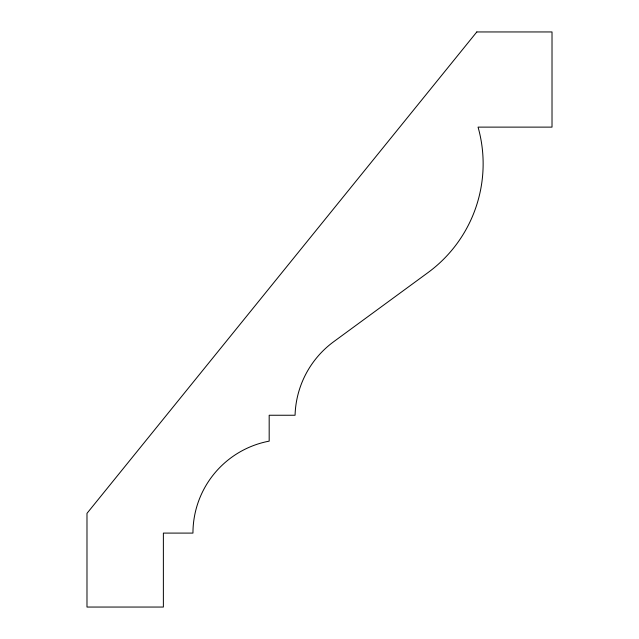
<?xml version="1.0" encoding="UTF-8"?>
<svg xmlns="http://www.w3.org/2000/svg" width="639" height="639" viewBox="0 0 639 639"><rect width="100%" height="100%" fill="white"/><g stroke="black" fill="none" stroke-linecap="round" stroke-linejoin="round"><path stroke-width="0.96" d="M476.814 31.95L86.984 513.349L86.984 607.05L163.376 607.05L163.376 533.094L192.954 533.094A93.629 93.629 0 0 1 269.179 441.134L269.179 415.246L295.066 415.246A94.652 94.652 0 0 1 333.726 341.681L427.962 272.621A134.925 134.925 0 0 0 478.06 127.121L552.016 127.121L552.016 31.95L476.814 31.95"/></g></svg>
